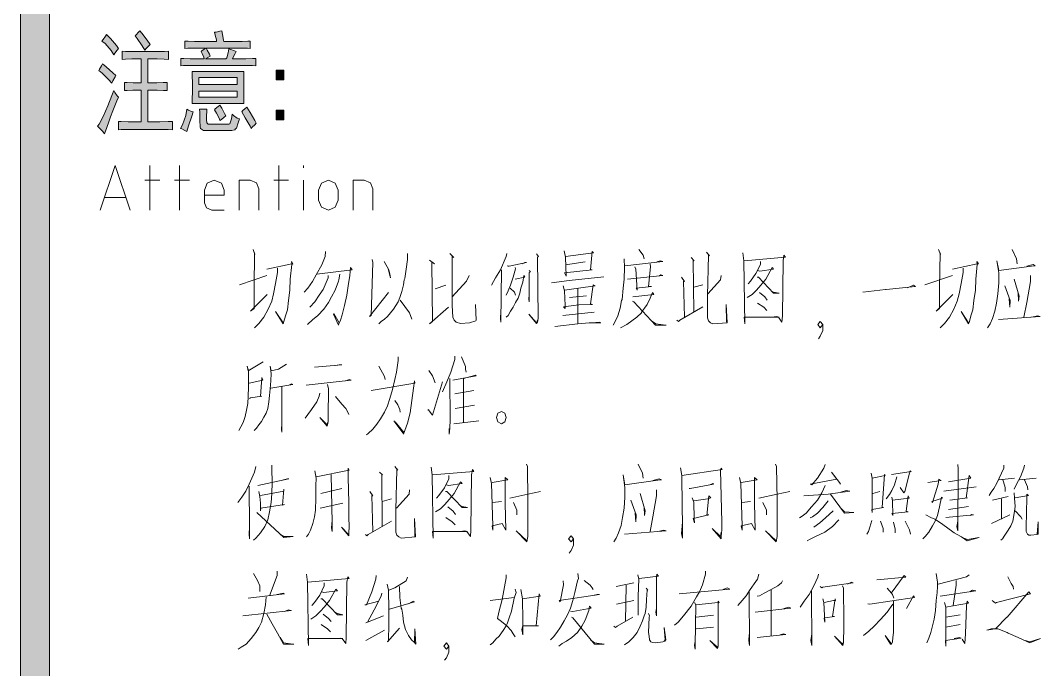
# Model space of a CAD drawing. Header units: millimetres. Extents: x -4415 to 173792, y -78716 to 47289.
# Drawn here: x 160225 to 167598, y 11759 to 16447 of the extents above; entities that cross this region are included whole.
import ezdxf

# ---------------------------------------------------------------- set-up
doc = ezdxf.new("R2010")
doc.units = ezdxf.units.MM

msp = doc.modelspace()

# ---------------------------------------------------------------- hatches: boundary and pattern name
h = msp.add_hatch(color=0)
h.dxf.hatch_style = 2
h.paths.add_polyline_path([(160434.1, -75715.9), (160224.8, -75715.9), (160224.8, 44288.1), (160434.1, 44288.1)])
h = msp.add_hatch(color=0)
h.dxf.hatch_style = 2
h.paths.add_polyline_path([(161054.6, 16335.3), (161062.1, 16343.9), (161079.3, 16362.1), (161086.8, 16372.9), (161102.9, 16355.7), (161140.5, 16305.3), (161162, 16273), (161153.4, 16263.4), (161134.1, 16243), (161124.4, 16232.3), (161105.1, 16264.5), (161069.7, 16317.1)])
h = msp.add_hatch(color=0)
h.dxf.hatch_style = 2
h.paths.add_polyline_path([(161501.2, 16247.3), (161480.8, 16247.3), (161435.7, 16246.2), (161412.1, 16244.1), (161412.1, 16297.7), (161436.8, 16296.7), (161481.9, 16294.5), (161501.2, 16294.5), (161642.9, 16294.5), (161641.8, 16307.4), (161633.2, 16340.7), (161626.8, 16361.1), (161639.7, 16362.1), (161666.5, 16368.6), (161680.5, 16372.9), (161684.8, 16345), (161692.3, 16305.3), (161694.4, 16294.5), (161802.8, 16294.5), (161826.5, 16294.5), (161867.3, 16296.7), (161885.5, 16297.7), (161885.5, 16244.1), (161865.1, 16246.2), (161824.3, 16247.3), (161802.8, 16247.3), (161567.8, 16247.3), (161575.3, 16232.3), (161590.3, 16202.2), (161595.7, 16188.2), (161562.4, 16168.9), (161710.5, 16168.9), (161715.9, 16177.5), (161726.6, 16212.9), (161732, 16240.8), (161746, 16236.6), (161772.8, 16226.9), (161783.5, 16222.6), (161776, 16208.6), (161763.1, 16181.8), (161757.8, 16168.9), (161828.6, 16168.9), (161854.4, 16168.9), (161902.7, 16171.1), (161925.2, 16172.1), (161925.2, 16118.5), (161902.7, 16120.6), (161854.4, 16121.7), (161828.6, 16121.7), (161475.4, 16121.7), (161450.7, 16121.7), (161404.6, 16120.6), (161384.2, 16118.5), (161384.2, 16172.1), (161405.7, 16171.1), (161451.8, 16168.9), (161475.4, 16168.9), (161553.8, 16168.9), (161549.5, 16181.8), (161537.7, 16208.6), (161530.2, 16222.6), (161536.6, 16226.9), (161553.8, 16239.8), (161562.4, 16247.3)])
h = msp.add_hatch(color=0)
h.dxf.hatch_style = 2
h.paths.add_polyline_path([(160847.4, 16345), (160875.3, 16317.1), (160918.3, 16266.6), (160934.4, 16244.1), (160923.7, 16233.3), (160906.5, 16209.7), (160901.1, 16197.9), (160880.7, 16229), (160837.8, 16279.5), (160814.2, 16297.7), (160822.7, 16308.5), (160838.8, 16332.1)])
h = msp.add_hatch(color=0)
h.dxf.hatch_style = 2
h.paths.add_polyline_path([(161191, 16222.6), (161213.5, 16222.6), (161265, 16223.7), (161294, 16225.8), (161294, 16165.7), (161262.9, 16167.8), (161212.4, 16168.9), (161193.1, 16168.9), (161145.9, 16168.9), (161145.9, 15996.1), (161191, 15996.1), (161210.3, 15996.1), (161257.5, 15998.2), (161285.4, 15999.3), (161285.4, 15940.3), (161258.6, 15941.3), (161212.4, 15943.5), (161191, 15943.5), (161145.9, 15943.5), (161145.9, 15713.8), (161204.9, 15713.8), (161232.8, 15713.8), (161291.9, 15715.9), (161323, 15717), (161323, 15657.9), (161291.9, 15659), (161233.9, 15660.1), (161207.1, 15660.1), (161035.3, 15660.1), (161004.2, 15660.1), (160953.7, 15659), (160934.4, 15657.9), (160934.4, 15717), (160952.6, 15715.9), (161004.2, 15713.8), (161037.4, 15713.8), (161098.6, 15713.8), (161098.6, 15943.5), (161061.1, 15943.5), (161038.5, 15943.5), (160996.7, 15941.3), (160976.3, 15940.3), (160976.3, 15999.3), (160996.7, 15998.2), (161039.6, 15996.1), (161063.2, 15996.1), (161098.6, 15996.1), (161098.6, 16168.9), (161054.6, 16168.9), (161031, 16168.9), (160983.8, 16167.8), (160960.2, 16165.7), (160960.2, 16225.8), (160983.8, 16223.7), (161032.1, 16222.6), (161056.8, 16222.6)])
h = msp.add_hatch(color=0)
h.dxf.hatch_style = 2
h.paths.add_polyline_path([(160818.5, 16134.6), (160845.3, 16111), (160893.6, 16069.1), (160915.1, 16049.8), (160908.6, 16039), (160892.5, 16011.1), (160885, 15992.9), (160862.5, 16019.7), (160815.2, 16065.9), (160790.5, 16084.1), (160797, 16093.8), (160812, 16118.5)])
h = msp.add_hatch(color=0)
h.paths.add_polyline_path([(161840.4, 16077.7), (161839.3, 16048.7), (161838.3, 15990.7), (161838.3, 15961.7), (161838.3, 15934.9), (161839.3, 15876.9), (161840.4, 15845.8), (161465.8, 15845.8), (161466.8, 15876.9), (161469, 15937), (161469, 15965), (161469, 15992.9), (161466.8, 16049.8), (161465.8, 16077.7)])
h.paths.add_polyline_path([(161791, 15984.3), (161791, 16033.7), (161515.2, 16033.7), (161515.2, 15984.3)])
h.paths.add_polyline_path([(161791, 15893), (161791, 15937), (161515.2, 15937), (161515.2, 15893)])
h = msp.add_hatch(color=0)
h.dxf.hatch_style = 2
h.paths.add_polyline_path([(162128.1, 16018.6), (162073.4, 16018.6), (162073.4, 16087.3), (162128.1, 16087.3)])
h = msp.add_hatch(color=0)
h.dxf.hatch_style = 2
h.paths.add_polyline_path([(160934.4, 15893), (160921.5, 15865.1), (160892.5, 15793.2), (160876.4, 15750.3), (160860.3, 15707.3), (160838.8, 15646.1), (160832.4, 15629), (160820.6, 15645.1), (160794.8, 15671.9), (160780.9, 15682.6), (160793.8, 15698.7), (160823.8, 15752.4), (160839.9, 15791), (160856, 15829.7), (160886.1, 15903.8), (160899, 15940.3), (160906.5, 15926.3), (160924.7, 15902.7)])
h = msp.add_hatch(color=0)
h.dxf.hatch_style = 2
h.paths.add_polyline_path([(161473.3, 15785.7), (161462.6, 15756.7), (161440, 15685.8), (161428.2, 15645.1), (161414.2, 15652.6), (161390.6, 15663.3), (161381, 15666.5), (161396, 15692.3), (161419.6, 15761), (161428.2, 15805), (161438.9, 15798.6), (161461.5, 15788.9)])
h = msp.add_hatch(color=0)
h.dxf.hatch_style = 2
h.paths.add_polyline_path([(161572, 15805), (161571, 15787.8), (161569.9, 15759.9), (161569.9, 15748.1), (161569.9, 15739.5), (161569.9, 15721.3), (161571, 15713.8), (161572, 15706.2), (161582.8, 15698.7), (161593.5, 15698.7), (161732, 15698.7), (161739.5, 15700.9), (161751.3, 15737.4), (161755.6, 15770.7), (161765.3, 15759.9), (161791, 15741.7), (161807.1, 15736.3), (161799.6, 15706.2), (161785.7, 15669.7), (161779.2, 15663.3), (161773.9, 15657.9), (161753.5, 15651.5), (161739.5, 15651.5), (161567.8, 15651.5), (161547.4, 15652.6), (161525.9, 15666.5), (161524.8, 15678.3), (161523.7, 15689.1), (161522.7, 15717), (161522.7, 15733.1), (161522.7, 15748.1), (161520.5, 15784.6), (161518.4, 15805)])
h = msp.add_hatch(color=0)
h.dxf.hatch_style = 2
h.paths.add_polyline_path([(161666.5, 15836.1), (161679.4, 15812.5), (161700.9, 15773.9), (161708.4, 15757.8), (161697.6, 15748.1), (161677.2, 15730.9), (161666.5, 15723.4), (161663.3, 15737.4), (161642.9, 15777.1), (161626.8, 15801.8), (161633.2, 15809.3), (161653.6, 15826.5)])
h = msp.add_hatch(color=0)
h.dxf.hatch_style = 2
h.paths.add_polyline_path([(161861.9, 15821.1), (161884.4, 15781.4), (161918.8, 15723.4), (161929.5, 15704.1), (161919.9, 15693.4), (161900.5, 15675.1), (161891.9, 15666.5), (161884.4, 15683.7), (161850.1, 15743.8), (161824.3, 15785.7), (161830.8, 15794.3), (161850.1, 15811.4)])
h = msp.add_hatch(color=0)
h.dxf.hatch_style = 2
h.paths.add_polyline_path([(162128.1, 15729.9), (162073.4, 15729.9), (162073.4, 15798.6), (162128.1, 15798.6)])

# ---------------------------------------------------------------- linework, layer by layer
at = {"color": 0, "lineweight": 0}
for points in [[(160434.1, -75715.9), (160224.8, -75715.9), (160224.8, 44288.1), (160434.1, 44288.1)], [(161054.6, 16335.3), (161062.1, 16343.9), (161079.3, 16362.1), (161086.8, 16372.9), (161102.9, 16355.7), (161140.5, 16305.3), (161162, 16273), (161153.4, 16263.4), (161134.1, 16243), (161124.4, 16232.3), (161105.1, 16264.5), (161069.7, 16317.1)], [(161501.2, 16247.3), (161480.8, 16247.3), (161435.7, 16246.2), (161412.1, 16244.1), (161412.1, 16297.7), (161436.8, 16296.7), (161481.9, 16294.5), (161501.2, 16294.5), (161642.9, 16294.5), (161641.8, 16307.4), (161633.2, 16340.7), (161626.8, 16361.1), (161639.7, 16362.1), (161666.5, 16368.6), (161680.5, 16372.9), (161684.8, 16345), (161692.3, 16305.3), (161694.4, 16294.5), (161802.8, 16294.5), (161826.5, 16294.5), (161867.3, 16296.7), (161885.5, 16297.7), (161885.5, 16244.1), (161865.1, 16246.2), (161824.3, 16247.3), (161802.8, 16247.3), (161567.8, 16247.3), (161575.3, 16232.3), (161590.3, 16202.2), (161595.7, 16188.2), (161562.4, 16168.9), (161710.5, 16168.9), (161715.9, 16177.5), (161726.6, 16212.9), (161732, 16240.8), (161746, 16236.6), (161772.8, 16226.9), (161783.5, 16222.6), (161776, 16208.6), (161763.1, 16181.8), (161757.8, 16168.9), (161828.6, 16168.9), (161854.4, 16168.9), (161902.7, 16171.1), (161925.2, 16172.1), (161925.2, 16118.5), (161902.7, 16120.6), (161854.4, 16121.7), (161828.6, 16121.7), (161475.4, 16121.7), (161450.7, 16121.7), (161404.6, 16120.6), (161384.2, 16118.5), (161384.2, 16172.1), (161405.7, 16171.1), (161451.8, 16168.9), (161475.4, 16168.9), (161553.8, 16168.9), (161549.5, 16181.8), (161537.7, 16208.6), (161530.2, 16222.6), (161536.6, 16226.9), (161553.8, 16239.8), (161562.4, 16247.3)], [(160847.4, 16345), (160875.3, 16317.1), (160918.3, 16266.6), (160934.4, 16244.1), (160923.7, 16233.3), (160906.5, 16209.7), (160901.1, 16197.9), (160880.7, 16229), (160837.8, 16279.5), (160814.2, 16297.7), (160822.7, 16308.5), (160838.8, 16332.1)], [(161191, 16222.6), (161213.5, 16222.6), (161265, 16223.7), (161294, 16225.8), (161294, 16165.7), (161262.9, 16167.8), (161212.4, 16168.9), (161193.1, 16168.9), (161145.9, 16168.9), (161145.9, 15996.1), (161191, 15996.1), (161210.3, 15996.1), (161257.5, 15998.2), (161285.4, 15999.3), (161285.4, 15940.3), (161258.6, 15941.3), (161212.4, 15943.5), (161191, 15943.5), (161145.9, 15943.5), (161145.9, 15713.8), (161204.9, 15713.8), (161232.8, 15713.8), (161291.9, 15715.9), (161323, 15717), (161323, 15657.9), (161291.9, 15659), (161233.9, 15660.1), (161207.1, 15660.1), (161035.3, 15660.1), (161004.2, 15660.1), (160953.7, 15659), (160934.4, 15657.9), (160934.4, 15717), (160952.6, 15715.9), (161004.2, 15713.8), (161037.4, 15713.8), (161098.6, 15713.8), (161098.6, 15943.5), (161061.1, 15943.5), (161038.5, 15943.5), (160996.7, 15941.3), (160976.3, 15940.3), (160976.3, 15999.3), (160996.7, 15998.2), (161039.6, 15996.1), (161063.2, 15996.1), (161098.6, 15996.1), (161098.6, 16168.9), (161054.6, 16168.9), (161031, 16168.9), (160983.8, 16167.8), (160960.2, 16165.7), (160960.2, 16225.8), (160983.8, 16223.7), (161032.1, 16222.6), (161056.8, 16222.6)], [(160818.5, 16134.6), (160845.3, 16111), (160893.6, 16069.1), (160915.1, 16049.8), (160908.6, 16039), (160892.5, 16011.1), (160885, 15992.9), (160862.5, 16019.7), (160815.2, 16065.9), (160790.5, 16084.1), (160797, 16093.8), (160812, 16118.5)], [(161840.4, 16077.7), (161839.3, 16048.7), (161838.3, 15990.7), (161838.3, 15961.7), (161838.3, 15934.9), (161839.3, 15876.9), (161840.4, 15845.8), (161465.8, 15845.8), (161466.8, 15876.9), (161469, 15937), (161469, 15965), (161469, 15992.9), (161466.8, 16049.8), (161465.8, 16077.7)], [(162128.1, 16018.6), (162073.4, 16018.6), (162073.4, 16087.3), (162128.1, 16087.3)], [(161791, 15984.3), (161791, 16033.7), (161515.2, 16033.7), (161515.2, 15984.3)], [(160934.4, 15893), (160921.5, 15865.1), (160892.5, 15793.2), (160876.4, 15750.3), (160860.3, 15707.3), (160838.8, 15646.1), (160832.4, 15629), (160820.6, 15645.1), (160794.8, 15671.9), (160780.9, 15682.6), (160793.8, 15698.7), (160823.8, 15752.4), (160839.9, 15791), (160856, 15829.7), (160886.1, 15903.8), (160899, 15940.3), (160906.5, 15926.3), (160924.7, 15902.7)], [(161791, 15893), (161791, 15937), (161515.2, 15937), (161515.2, 15893)], [(161473.3, 15785.7), (161462.6, 15756.7), (161440, 15685.8), (161428.2, 15645.1), (161414.2, 15652.6), (161390.6, 15663.3), (161381, 15666.5), (161396, 15692.3), (161419.6, 15761), (161428.2, 15805), (161438.9, 15798.6), (161461.5, 15788.9)], [(161572, 15805), (161571, 15787.8), (161569.9, 15759.9), (161569.9, 15748.1), (161569.9, 15739.5), (161569.9, 15721.3), (161571, 15713.8), (161572, 15706.2), (161582.8, 15698.7), (161593.5, 15698.7), (161732, 15698.7), (161739.5, 15700.9), (161751.3, 15737.4), (161755.6, 15770.7), (161765.3, 15759.9), (161791, 15741.7), (161807.1, 15736.3), (161799.6, 15706.2), (161785.7, 15669.7), (161779.2, 15663.3), (161773.9, 15657.9), (161753.5, 15651.5), (161739.5, 15651.5), (161567.8, 15651.5), (161547.4, 15652.6), (161525.9, 15666.5), (161524.8, 15678.3), (161523.7, 15689.1), (161522.7, 15717), (161522.7, 15733.1), (161522.7, 15748.1), (161520.5, 15784.6), (161518.4, 15805)], [(161666.5, 15836.1), (161679.4, 15812.5), (161700.9, 15773.9), (161708.4, 15757.8), (161697.6, 15748.1), (161677.2, 15730.9), (161666.5, 15723.4), (161663.3, 15737.4), (161642.9, 15777.1), (161626.8, 15801.8), (161633.2, 15809.3), (161653.6, 15826.5)], [(161861.9, 15821.1), (161884.4, 15781.4), (161918.8, 15723.4), (161929.5, 15704.1), (161919.9, 15693.4), (161900.5, 15675.1), (161891.9, 15666.5), (161884.4, 15683.7), (161850.1, 15743.8), (161824.3, 15785.7), (161830.8, 15794.3), (161850.1, 15811.4)], [(162128.1, 15729.9), (162073.4, 15729.9), (162073.4, 15798.6), (162128.1, 15798.6)], [(163736.2, 13578.6), (163725.5, 13609.7), (163700.8, 13622.6), (163675, 13609.7), (163665.4, 13578.6), (163675, 13547.4), (163700.8, 13534.6), (163725.5, 13547.4)]]:
    msp.add_lwpolyline(points, close=True, dxfattribs=at)
for points in [[(160802.4, 15077.2), (160909.7, 15400.3), (161017, 15077.2)], [(161159.8, 15077.2), (161159.8, 15400.3)], [(161375.6, 15077.2), (161375.6, 15400.3)], [(162091.6, 15077.2), (162091.6, 15400.3)], [(162270.9, 15382), (162270.9, 15400.3)], [(161124.4, 15292.9), (161231.7, 15292.9)], [(161339.1, 15292.9), (161446.4, 15292.9)], [(161697.6, 15221), (161677.2, 15271.5), (161625.7, 15292.9), (161575.3, 15271.5), (161554.9, 15221)], [(161805, 15077.2), (161805, 15292.9), (161885.5, 15292.9)], [(161948.8, 15229.6), (161930.6, 15273.6), (161885.5, 15292.9)], [(162056.2, 15292.9), (162163.5, 15292.9)], [(162270.9, 15077.2), (162270.9, 15292.9)], [(162522.1, 15221), (162500.6, 15271.5), (162450.2, 15292.9), (162399.7, 15271.5), (162378.2, 15221)], [(162629.4, 15077.2), (162629.4, 15292.9), (162710, 15292.9)], [(162772.2, 15229.6), (162754, 15273.6), (162710, 15292.9)], [(161554.9, 15130.8), (161554.9, 15221)], [(161697.6, 15221), (161697.6, 15184.5), (161554.9, 15184.5)], [(161948.8, 15229.6), (161948.8, 15077.2)], [(162378.2, 15149.1), (162378.2, 15221)], [(162522.1, 15221), (162522.1, 15149.1)], [(162772.2, 15229.6), (162772.2, 15077.2)], [(160985.9, 15167.3), (160833.5, 15167.3)], [(161554.9, 15130.8), (161569.9, 15093.3), (161608.5, 15077.2)], [(162378.2, 15149.1), (162399.7, 15098.6), (162450.2, 15077.2), (162500.6, 15098.6), (162522.1, 15149.1)], [(161697.6, 15077.2), (161608.5, 15077.2)], [(161905.9, 14791.6), (161919.9, 14756.2), (161916.6, 14769.1), (161913.4, 14516.8), (161913.4, 14365.4), (161888.7, 14348.3), (162009, 14467.4)], [(162430.8, 14777.7), (162427.6, 14742.2), (162402.9, 14681.1), (162363.2, 14609.1), (162335.3, 14560.8), (162303.1, 14512.5), (162275.2, 14485.7)], [(163023.4, 14764.8), (163023.4, 14729.4), (163023.4, 14720.8), (163012.7, 14649.9), (163001.9, 14583.4), (162998.7, 14573.7), (162994.4, 14538.3), (162980.5, 14490), (162966.5, 14446), (162955.8, 14414.8), (162937.5, 14388), (162920.4, 14361.2), (162898.9, 14334.3), (162877.4, 14308.6), (162855.9, 14290.3), (162831.3, 14273.1), (162814.1, 14254.9)], [(163328.3, 14764.8), (163356.2, 14733.7), (163345.5, 14742.2), (163345.5, 14649.9), (163345.5, 14556.5), (163345.5, 14471.7), (163345.5, 14410.5), (163345.5, 14406.2), (163345.5, 14388), (163349.8, 14304.3), (163359.4, 14281.7), (163374.4, 14268.8), (163405.6, 14259.2), (163470, 14263.5), (163516.1, 14277.4), (163519.4, 14281.7), (163512.9, 14396.6)], [(163739.4, 14764.8), (163736.2, 14742.2), (163693.3, 14645.6), (163657.9, 14587.7), (163629.9, 14534)], [(163955.2, 14760.5), (163970.2, 14742.2), (163962.7, 14737.9), (163965.9, 14298.9), (163965.9, 14294.6), (163962.7, 14268.8), (163955.2, 14259.2), (163899.4, 14325.7), (163955.2, 14263.5), (163962.7, 14281.7)], [(164153.8, 14783), (164164.5, 14737.9), (164168.8, 14600.5), (164158.1, 14623.1), (164356.7, 14645.6), (164346, 14645.6), (164356.7, 14777.7), (164367.4, 14769.1), (164164.5, 14742.2)], [(164693.8, 14791.6), (164724.9, 14751.9), (164732.4, 14725.1)], [(165182.2, 14773.4), (165203.7, 14746.5), (165197.2, 14751.9), (165189.7, 14458.8), (165189.7, 14334.3), (165189.7, 14298.9), (165197.2, 14277.4), (165211.2, 14263.5), (165228.4, 14254.9), (165331.4, 14263.5), (165325, 14396.6), (165328.2, 14268.8)], [(165445.2, 14769.1), (165452.7, 14711.1), (165459.2, 14254.9), (165456, 14304.3), (165707.2, 14304.3), (165690, 14308.6), (165654.6, 14304.3)], [(165456, 14711.1), (165753.3, 14737.9), (165742.6, 14751.9), (165736.1, 14711.1), (165732.9, 14312.8), (165728.6, 14268.8), (165703.9, 14304.3)], [(166860.1, 14791.6), (166874, 14756.2), (166870.8, 14769.1), (166867.6, 14516.8), (166867.6, 14365.4), (166842.9, 14348.3), (166963.1, 14467.4)], [(167392.5, 14791.6), (167423.7, 14725.1), (167428, 14689.6)], [(162005.7, 14649.9), (162186.1, 14689.6), (162182.9, 14706.8), (162193.6, 14689.6), (162186.1, 14685.3), (162175.4, 14579.1), (162172.1, 14498.6), (162161.4, 14423.4), (162153.9, 14356.9), (162139.9, 14312.8), (162129.2, 14273.1), (162122.8, 14254.9), (162069.1, 14344), (162122.8, 14263.5)], [(162767.9, 14720.8), (162771.1, 14698.2), (162760.4, 14317.1), (162746.5, 14308.6), (162884.9, 14481.4)], [(162852.7, 14706.8), (162888.2, 14645.6), (162895.7, 14614.5), (162898.9, 14587.7), (162881.7, 14654.2)], [(163182.3, 14716.5), (163217.7, 14689.6), (163197.3, 14698.2), (163203.8, 14273.1), (163182.3, 14254.9), (163317.6, 14375.1)], [(163742.7, 14675.7), (163750.2, 14671.4), (163756.6, 14671.4), (163881.1, 14698.2), (163870.4, 14698.2), (163853.2, 14689.6)], [(164164.5, 14681.1), (164307.3, 14702.5)], [(164587.5, 14725.1), (164590.7, 14662.8), (164587.5, 14579.1), (164580, 14512.5), (164572.5, 14432), (164569.2, 14423.4), (164558.5, 14369.7), (164541.3, 14312.8), (164519.9, 14268.8), (164509.1, 14246.3)], [(164593.9, 14675.7), (164866.6, 14706.8), (164849.4, 14711.1), (164824.7, 14702.5)], [(164664.8, 14667.1), (164672.3, 14649.9), (164683, 14498.6), (164675.5, 14512.5), (164786.1, 14525.4), (164764.6, 14525.4), (164778.6, 14667.1), (164775.4, 14689.6)], [(165072.7, 14733.7), (165094.2, 14711.1), (165086.7, 14716.5), (165091, 14339.7)], [(165573, 14706.8), (165573, 14685.3), (165540.8, 14618.8), (165502.1, 14565.1), (165483.9, 14543.6)], [(166959.9, 14649.9), (167140.3, 14689.6), (167137.1, 14706.8), (167147.8, 14689.6), (167140.3, 14685.3), (167129.5, 14579.1), (167126.3, 14498.6), (167115.6, 14423.4), (167108.1, 14356.9), (167094.1, 14312.8), (167083.4, 14273.1), (167076.9, 14254.9), (167023.3, 14344), (167076.9, 14263.5)], [(167498.8, 14671.4), (167545, 14685.3), (167558.9, 14675.7), (167551.4, 14675.7), (167295.9, 14640.3), (167282, 14711.1), (167295.9, 14623.1), (167295.9, 14552.2), (167289.5, 14471.7), (167278.8, 14406.2), (167268, 14348.3), (167249.8, 14294.6), (167232.6, 14254.9), (167214.3, 14228)], [(161807.1, 14538.3), (162005.7, 14604.8)], [(162083, 14658.5), (162083, 14627.4), (162069.1, 14547.9), (162055.1, 14471.7), (162041.2, 14419.1), (162015.4, 14361.2), (161984.3, 14304.3), (161948.8, 14259.2), (161916.6, 14228)], [(162533.9, 14614.5), (162526.4, 14573.7), (162523.2, 14565.1), (162498.5, 14498.6), (162473.8, 14450.3), (162452.3, 14410.5), (162416.9, 14361.2), (162373.9, 14317.1), (162370.7, 14312.8), (162338.5, 14286), (162299.9, 14250.6)], [(162448, 14604.8), (162448, 14587.7), (162412.6, 14502.9), (162384.7, 14463.1), (162352.5, 14414.8), (162317.1, 14375.1)], [(162367.5, 14614.5), (162621.9, 14645.6), (162611.2, 14662.8), (162604.8, 14604.8), (162594, 14529.7), (162583.3, 14463.1), (162566.1, 14388), (162551.1, 14321.4), (162537.1, 14281.7), (162526.4, 14254.9), (162523.2, 14246.3), (162487.7, 14325.7), (162491, 14330), (162529.6, 14263.5)], [(163345.5, 14450.3), (163448.5, 14565.1), (163466.8, 14604.8)], [(163700.8, 14645.6), (163696.5, 14268.8), (163693.3, 14294.6), (163693.3, 14298.9), (163696.5, 14339.7)], [(163799.6, 14662.8), (163802.8, 14654.2), (163785.6, 14592), (163767.3, 14534), (163750.2, 14494.3), (163736.2, 14463.1)], [(163799.6, 14579.1), (163870.4, 14592), (163864, 14604.8), (163856.4, 14556.5), (163842.5, 14512.5), (163835, 14477.1), (163821, 14441.7), (163802.8, 14410.5), (163785.6, 14375.1), (163767.3, 14348.3), (163750.2, 14317.1), (163736.2, 14304.3)], [(163902.6, 14640.3), (163910.1, 14631.7), (163902.6, 14627.4), (163902.6, 14414.8), (163899.4, 14436.3), (163902.6, 14463.1)], [(164612.2, 14579.1), (164866.6, 14604.8), (164852.7, 14609.1), (164838.7, 14600.5)], [(165289.6, 14604.8), (165285.3, 14573.7), (165193, 14471.7)], [(165554.7, 14640.3), (165569.7, 14636), (165668.5, 14649.9), (165657.8, 14662.8), (165611.6, 14579.1), (165576.2, 14534), (165544, 14498.6), (165512.9, 14467.4), (165477.4, 14446)], [(166761.3, 14538.3), (166959.9, 14604.8)], [(167037.2, 14658.5), (167037.2, 14627.4), (167023.3, 14547.9), (167009.3, 14471.7), (166995.4, 14419.1), (166969.6, 14361.2), (166938.5, 14304.3), (166903, 14259.2), (166870.8, 14228)], [(167523.5, 14604.8), (167523.5, 14560.8), (167498.8, 14410.5), (167477.4, 14304.3)], [(163222, 14508.2), (163299.3, 14534)], [(164062.6, 14552.2), (164190.3, 14569.4), (164441.5, 14596.2)], [(164147.4, 14529.7), (164158.1, 14494.3), (164161.3, 14388), (164161.3, 14365.4), (164150.6, 14379.4), (164261.2, 14392.3), (164359.9, 14396.6), (164346, 14400.9), (164363.1, 14538.3), (164378.2, 14529.7), (164256.9, 14512.5), (164158.1, 14498.6)], [(165001.9, 14592), (165023.3, 14560.8), (165015.8, 14565.1), (165023.3, 14304.3)], [(165157.5, 14538.3), (165091, 14521.1)], [(165548.3, 14592), (165559, 14592), (165668.5, 14477.1), (165707.2, 14477.1), (165668.5, 14485.7), (165651.3, 14494.3)], [(166313.7, 14485.7), (166476.9, 14502.9), (166481.1, 14502.9), (166693.7, 14525.4), (166679.7, 14534), (166636.8, 14516.8)], [(167338.9, 14529.7), (167377.5, 14423.4), (167374.3, 14375.1), (167371.1, 14436.3)], [(167406.5, 14579.1), (167441.9, 14454.5), (167438.7, 14419.1), (167434.4, 14481.4)], [(163764.1, 14512.5), (163796.3, 14485.7), (163802.8, 14463.1)], [(164193.5, 14446), (164317, 14458.8)], [(164253.6, 14512.5), (164253.6, 14254.9)], [(164650.8, 14450.3), (164803.3, 14467.4), (164792.5, 14481.4), (164775.4, 14441.7), (164753.9, 14396.6), (164735.6, 14369.7), (164714.2, 14339.7), (164714.2, 14334.3), (164678.7, 14304.3), (164643.3, 14277.4), (164607.9, 14250.6), (164561.7, 14228)], [(165565.5, 14481.4), (165605.2, 14450.3), (165622.3, 14427.7)], [(163054.5, 14290.3), (163037.4, 14334.3), (162969.7, 14427.7)], [(164647.6, 14419.1), (164658.3, 14414.8), (164814, 14246.3), (164892.4, 14246.3), (164888.1, 14246.3), (164817.2, 14254.9), (164786.1, 14277.4)], [(164969.7, 14281.7), (164980.4, 14273.1), (164991.1, 14281.7), (165157.5, 14379.4)], [(165551.5, 14406.2), (165597.7, 14375.1), (165619.1, 14352.6)], [(164144.1, 14317.1), (164370.7, 14339.7)], [(167292.7, 14286), (167594.4, 14308.6), (167576.1, 14312.8), (167534.2, 14304.3)], [(164087.2, 14237.7), (164253.6, 14254.9), (164335.2, 14263.5), (164420, 14263.5), (164409.3, 14268.8), (164356.7, 14263.5)], [(165991.6, 14148.6), (166005.6, 14166.8), (166022.8, 14206.6), (166022.8, 14250.6), (166005.6, 14273.1), (165987.3, 14250.6), (166005.6, 14228), (166022.8, 14250.6)], [(162955.8, 14017.6), (162955.8, 13990.8), (162941.8, 13907.1), (162931.1, 13853.4), (162912.8, 13782.5), (162895.7, 13716), (162877.4, 13663.4), (162855.9, 13618.3), (162828, 13570), (162800.1, 13530.3), (162771.1, 13494.8), (162738.9, 13463.7), (162725, 13454)], [(163363.7, 14021.9), (163363.7, 13999.4), (163334.7, 13907.1), (163306.8, 13836.2), (163274.6, 13765.4)], [(163413.1, 14017.6), (163441, 13946.8), (163441, 13928.5), (163445.3, 13907.1)], [(161980, 13982.2), (161966, 13973.6), (161870.5, 13915.7), (161863, 13951.1), (161873.7, 13915.7), (161873.7, 13800.8), (161870.5, 13729.9), (161867.3, 13680.6), (161859.7, 13632.2), (161849, 13587.2), (161835.1, 13543.1), (161816.8, 13512), (161802.8, 13485.2)], [(162147.4, 13964), (162090.5, 13928.5), (162036.9, 13915.7), (162030.4, 13951.1), (162036.9, 13897.4), (162033.7, 13844.8), (162030.4, 13786.8), (162026.1, 13738.5), (162019.7, 13693.4), (162012.2, 13645.1), (162001.4, 13609.7), (161984.3, 13582.9), (161966, 13551.7), (161948.8, 13526), (161930.6, 13503.4), (161913.4, 13485.2)], [(162349.3, 13942.5), (162547.9, 13959.7), (162529.6, 13959.7), (162498.5, 13955.4)], [(162860.2, 13853.4), (162855.9, 13875.9), (162814.1, 13951.1)], [(161881.2, 13716), (161888.7, 13720.3), (161970.3, 13734.2), (161959.6, 13729.9), (161970.3, 13867.3), (161976.8, 13849.1), (161878, 13826.6)], [(163175.9, 13919.9), (163203.8, 13880.2), (163222, 13830.8)], [(163328.3, 13862), (163331.5, 13561.4), (163328.3, 13503.4), (163324, 13459.4), (163324, 13499.1)], [(163349.8, 13849.1), (163519.4, 13880.2), (163512.9, 13884.5), (163480.7, 13875.9), (163427, 13862), (163427, 13543.1)], [(162033.7, 13791.1), (162193.6, 13818), (162182.9, 13822.3), (162164.6, 13813.7)], [(162115.2, 13800.8), (162115.2, 13472.3), (162112, 13494.8), (162115.2, 13530.3)], [(162289.1, 13813.7), (162615.5, 13849.1), (162601.5, 13853.4), (162575.8, 13844.8)], [(162444.8, 13818), (162452.3, 13786.8), (162448, 13587.2), (162448, 13551.7), (162444.8, 13526), (162441.6, 13516.3), (162387.9, 13578.6), (162441.6, 13526), (162444.8, 13543.1)], [(162923.6, 13556), (162988, 13468), (162994.4, 13459.4), (163023.4, 13538.9), (163040.6, 13614), (163054.5, 13703.1), (163065.3, 13791.1), (163072.8, 13844.8), (163076, 13826.6), (162760.4, 13773.9)], [(163168.3, 13632.2), (163171.6, 13636.5), (163203.8, 13596.8), (163274.6, 13836.2)], [(162387.9, 13755.7), (162384.7, 13734.2), (162367.5, 13693.4), (162327.8, 13636.5), (162303.1, 13601.1), (162281.6, 13574.3)], [(162501.7, 13729.9), (162547.9, 13676.3), (162575.8, 13645.1), (162590.8, 13618.3), (162597.2, 13601.1)], [(163363.7, 13751.4), (163502.2, 13773.9)], [(162931.1, 13703.1), (162952.6, 13672), (162966.5, 13636.5), (162969.7, 13618.3)], [(163366.9, 13645.1), (163505.4, 13667.7)], [(162934.3, 13547.4), (162998.7, 13468), (162994.4, 13468)], [(163356.2, 13534.6), (163537.6, 13556)], [(161927.4, 13226.5), (161916.6, 13185.7), (161898.4, 13141.7), (161878, 13097.6), (161853.3, 13048.3), (161824.3, 13004.3), (161796.4, 12964.5)], [(162041.2, 13235.1), (162041.2, 13208.2), (162044.4, 13110.5), (162041.2, 13031.1), (162036.9, 12964.5), (162026.1, 12898), (162012.2, 12840), (161990.7, 12791.7), (161959.6, 12747.7), (161927.4, 12706.9), (161909.1, 12694)], [(162363.2, 13150.2), (162601.5, 13199.6), (162594, 13212.5), (162594, 13146), (162597.2, 12964.5), (162597.2, 12871.1), (162597.2, 12858.3), (162601.5, 12791.7), (162597.2, 12747.7), (162597.2, 12725.1), (162544.6, 12787.4), (162594, 12738)], [(162931.1, 13226.5), (162952.6, 13199.6), (162945, 13203.9), (162937.5, 12910.9), (162937.5, 12787.4), (162937.5, 12752), (162945, 12729.4), (162959, 12716.6), (162977.3, 12706.9), (163080.3, 12716.6), (163072.8, 12849.7), (163076, 12720.8)], [(163193, 13221.1), (163200.5, 13164.2), (163207, 12706.9), (163203.8, 12756.3), (163456, 12756.3), (163437.8, 12760.6), (163402.4, 12756.3)], [(163203.8, 13164.2), (163502.2, 13190), (163491.5, 13203.9), (163483.9, 13164.2), (163480.7, 12764.9), (163477.5, 12720.8), (163451.7, 12756.3)], [(163881.1, 13243.6), (163888.7, 13226.5), (163891.9, 12981.7), (163891.9, 12831.4), (163891.9, 12720.8), (163884.4, 12681.1), (163807.1, 12760.6), (163884.4, 12689.7)], [(164689.5, 13243.6), (164721.7, 13177.1), (164724.9, 13141.7)], [(164994.4, 13216.8), (165005.1, 13159.9), (165005.1, 13141.7), (165009.4, 12783.1), (165009.4, 12706.9), (165001.9, 12742.3), (165009.4, 12822.8)], [(165005.1, 13159.9), (165296, 13203.9), (165289.6, 13212.5), (165285.3, 13199.6), (165292.8, 12822.8), (165292.8, 12808.9), (165292.8, 12769.2), (165289.6, 12720.8), (165289.6, 12702.6), (165225.2, 12777.7), (165285.3, 12720.8), (165289.6, 12752)], [(165682.5, 13243.6), (165690, 13226.5), (165693.2, 12981.7), (165693.2, 12831.4), (165693.2, 12720.8), (165686.8, 12681.1), (165608.4, 12760.6), (165686.8, 12689.7)], [(166041, 13239.3), (166030.3, 13212.5), (165984.1, 13141.7), (165945.5, 13093.4), (165931.5, 13097.6), (166125.8, 13133.1), (166087.2, 13185.7), (166144.1, 13110.5), (166150.5, 13097.6)], [(166998.6, 13239.3), (167001.8, 13208.2), (166998.6, 12760.6), (166991.1, 12791.7), (166998.6, 12831.4)], [(167331.4, 13235.1), (167331.4, 13212.5), (167282, 13106.2), (167260.5, 13066.5), (167240.1, 13039.7), (167225.1, 13017.1)], [(167480.6, 13235.1), (167477.4, 13212.5), (167452.7, 13150.2), (167423.7, 13097.6), (167406.5, 13062.2)], [(161941.3, 13089.1), (162164.6, 13137.4), (162153.9, 13137.4), (162126, 13128.8)], [(162352.5, 13195.3), (162363.2, 13141.7), (162360, 13089.1), (162360, 12995.7), (162356.8, 12910.9), (162349.3, 12862.6), (162338.5, 12813.2), (162321.3, 12764.9), (162306.3, 12738), (162292.4, 12716.6)], [(162469.5, 13168.5), (162477, 12818.5), (162477, 12756.3), (162473.8, 12783.1), (162477, 12835.7)], [(162820.5, 13185.7), (162842, 13164.2), (162835.6, 13168.5), (162838.8, 12791.7)], [(163320.8, 13159.9), (163320.8, 13137.4), (163288.6, 13070.8), (163249.9, 13017.1), (163232.7, 12995.7)], [(163619.2, 13146), (163629.9, 13101.9), (163639.6, 12796), (163639.6, 12764.9), (163633.2, 12796), (163707.2, 12813.2), (163731.9, 12764.9), (163728.7, 12960.2), (163728.7, 13146), (163747, 13128.8), (163633.2, 13110.5)], [(164795.8, 13124.5), (164841.9, 13137.4), (164856.9, 13128.8), (164849.4, 13128.8), (164593.9, 13093.4), (164580, 13164.2), (164593.9, 13075.1), (164593.9, 13004.3), (164587.5, 12924.8), (164576.8, 12858.3), (164566, 12800.3), (164547.8, 12747.7), (164530.6, 12706.9), (164512.4, 12681.1)], [(165420.5, 13146), (165431.3, 13101.9), (165442, 12796), (165442, 12764.9), (165434.5, 12796), (165508.6, 12813.2), (165534.3, 12764.9), (165530, 12960.2), (165530, 13146), (165548.3, 13128.8), (165434.5, 13110.5)], [(166373.8, 13177.1), (166381.3, 13141.7), (166381.3, 13012.8), (166381.3, 12893.7), (166378.1, 12915.2), (166462.9, 12929.1), (166452.2, 12929.1), (166470.4, 13168.5), (166473.6, 13159.9), (166381.3, 13141.7)], [(166558.4, 13150.2), (166541.3, 13093.4), (166523, 13052.6), (166505.8, 13022.5), (166481.1, 12991.4)], [(166519.8, 13168.5), (166661.5, 13190), (166654, 13195.3), (166644.3, 13159.9), (166622.8, 13070.8), (166615.3, 13044), (166608.9, 13035.4), (166583.1, 13075.1)], [(166781.7, 13110.5), (166878.3, 13124.5), (166863.3, 13133.1), (166856.9, 13097.6), (166817.2, 12964.5), (166810.7, 12973.1), (166888, 12995.7), (166881.6, 13004.3), (166867.6, 12933.4), (166852.6, 12871.1), (166835.4, 12831.4), (166817.2, 12796), (166789.2, 12752), (166764.5, 12720.8), (166746.3, 12702.6)], [(166930.9, 13114.8), (167094.1, 13141.7), (167080.2, 13159.9), (167058.7, 12995.7), (167069.4, 13000), (166941.7, 12981.7)], [(167295.9, 13128.8), (167409.7, 13141.7)], [(167324.9, 13128.8), (167338.9, 13083.7), (167342.1, 13070.8), (167342.1, 13044)], [(167445.1, 13128.8), (167565.4, 13141.7)], [(167480.6, 13128.8), (167502, 13079.4), (167505.3, 13057.9)], [(161878, 13083.7), (161881.2, 12787.4), (161881.2, 12702.6), (161878, 12738), (161881.2, 12787.4)], [(161948.8, 13044), (161955.3, 13008.5), (161959.6, 12960.2), (161959.6, 12906.6), (161962.8, 12924.8), (162132.4, 12951.7), (162118.5, 12946.3), (162129.2, 13062.2), (162129.2, 13048.3), (161959.6, 13017.1)], [(162547.9, 13066.5), (162395.4, 13031.1)], [(163037.4, 13057.9), (163034.1, 13026.8), (162941.8, 12924.8)], [(163303.6, 13093.4), (163317.6, 13089.1), (163416.3, 13101.9), (163405.6, 13114.8), (163359.4, 13031.1), (163324, 12987.1), (163292.9, 12951.7), (163260.7, 12920.5), (163225.2, 12898)], [(164821.5, 13057.9), (164821.5, 13012.8), (164795.8, 12862.6), (164775.4, 12756.3)], [(165058.8, 13066.5), (165065.2, 13066.5), (165232.7, 13097.6), (165228.4, 13101.9), (165208, 13093.4)], [(166041, 13089.1), (166016.3, 13035.4), (165984.1, 12981.7), (165941.2, 12933.4), (165902.5, 12889.4), (165874.6, 12866.8), (165856.4, 12854)], [(165885.4, 13012.8), (166062.5, 13026.8), (166218.1, 13048.3), (166193.4, 13052.6), (166154.8, 13039.7)], [(166898.7, 13048.3), (167132.8, 13079.4)], [(162749.7, 13044), (162771.1, 13012.8), (162764.7, 13017.1), (162771.1, 12756.3)], [(162906.4, 12991.4), (162838.8, 12973.1)], [(163296.1, 13044), (163306.8, 13044), (163416.3, 12929.1), (163456, 12929.1), (163416.3, 12937.7), (163399.1, 12946.3)], [(163760.9, 12995.7), (163891.9, 13026.8), (163984.2, 13044)], [(164636.9, 12981.7), (164675.5, 12875.4), (164672.3, 12827.1), (164668, 12889.4)], [(164704.5, 13031.1), (164739.9, 12906.6), (164735.6, 12871.1), (164732.4, 12933.4)], [(165080.2, 13000), (165091, 12968.8), (165094.2, 12849.7), (165097.4, 12818.5), (165086.7, 12849.7), (165200.5, 12875.4), (165193, 12875.4), (165186.5, 12871.1), (165200.5, 13012.8), (165214.4, 13000), (165193, 12991.4), (165091, 12977.4)], [(165562.2, 12995.7), (165693.2, 13026.8), (165785.5, 13044)], [(166062.5, 12977.4), (166022.8, 12929.1), (165984.1, 12889.4), (165948.7, 12862.6), (165931.5, 12854)], [(166079.7, 13026.8), (166179.5, 12889.4), (166247.1, 12893.7), (166179.5, 12898), (166158, 12920.5)], [(166384.5, 13031.1), (166435, 13044)], [(166523, 13004.3), (166527.3, 12977.4), (166530.5, 12871.1), (166523, 12885.1), (166640, 12898), (166626.1, 12902.3), (166640, 13012.8), (166647.5, 12995.7), (166527.3, 12981.7)], [(167249.8, 12981.7), (167363.6, 13008.5)], [(167406.5, 13035.4), (167409.7, 12995.7), (167412.9, 12937.7), (167406.5, 12885.1), (167395.8, 12831.4), (167381.8, 12796), (167363.6, 12764.9), (167338.9, 12729.4), (167321.7, 12702.6), (167311, 12694)], [(167314.2, 12991.4), (167314.2, 12844.3)], [(167412.9, 13000), (167509.6, 13017.1), (167498.8, 13026.8), (167498.8, 13000), (167494.5, 12787.4), (167494.5, 12756.3), (167502, 12738), (167512.8, 12729.4), (167526.7, 12729.4), (167572.9, 12733.7), (167580.4, 12738), (167580.4, 12827.1), (167572.9, 12738)], [(162392.2, 12924.8), (162555.4, 12960.2)], [(163314.3, 12933.4), (163353, 12902.3), (163370.2, 12879.7)], [(163636.4, 12964.5), (163700.8, 12973.1)], [(163788.8, 12964.5), (163813.5, 12910.9), (163813.5, 12875.4)], [(165437.7, 12964.5), (165502.1, 12973.1)], [(165590.1, 12964.5), (165615.9, 12910.9), (165615.9, 12875.4)], [(166097.9, 12906.6), (166044.2, 12854), (166002.4, 12818.5), (165959.4, 12787.4)], [(166930.9, 12915.2), (167076.9, 12937.7)], [(167412.9, 12906.6), (167455.9, 12862.6), (167463.4, 12844.3)], [(161933.8, 12893.7), (162129.2, 12712.3), (162196.8, 12720.8), (162126, 12720.8), (162122.8, 12725.1), (162101.3, 12738)], [(162718.5, 12733.7), (162728.2, 12725.1), (162738.9, 12733.7), (162906.4, 12831.4)], [(163299.3, 12858.3), (163345.5, 12827.1), (163366.9, 12804.6)], [(166139.8, 12840), (166094.7, 12791.7), (166037.8, 12752), (165966.9, 12716.6), (165927.2, 12698.3), (165910, 12689.7)], [(166378.1, 12835.7), (166364.1, 12787.4), (166353.4, 12756.3), (166342.7, 12738)], [(166441.4, 12831.4), (166459.7, 12777.7), (166459.7, 12752)], [(166618.6, 12831.4), (166640, 12787.4), (166650.8, 12769.2), (166658.3, 12738)], [(166767.8, 12875.4), (166803.2, 12858.3), (166832.2, 12844.3), (166874, 12818.5), (166917, 12787.4), (166973.9, 12747.7), (167020, 12720.8), (167026.5, 12716.6), (167066.2, 12689.7), (167154.2, 12712.3), (167151, 12712.3), (167069.4, 12698.3), (167030.8, 12712.3)], [(166913.8, 12858.3), (167112.4, 12875.4), (167101.6, 12879.7), (167090.9, 12871.1)], [(167243.3, 12813.2), (167374.3, 12875.4)], [(164590.7, 12738), (164892.4, 12760.6), (164874.1, 12764.9), (164831.2, 12756.3)], [(166533.7, 12822.8), (166547.7, 12773.5), (166547.7, 12747.7)], [(164190.3, 12600.6), (164204.3, 12618.9), (164221.4, 12658.6), (164221.4, 12702.6), (164204.3, 12725.1), (164186, 12702.6), (164204.3, 12681.1), (164221.4, 12702.6)], [(162079.8, 12469.7), (162079.8, 12438.5), (162026.1, 12292.5)], [(165175.8, 12469.7), (165175.8, 12448.2), (165154.3, 12372), (165132.8, 12319.4), (165111.4, 12283.9), (165072.7, 12217.4), (165015.8, 12146.5), (164977.2, 12101.4), (164952.5, 12080)], [(161909.1, 12452.5), (161938.1, 12403.1), (161955.3, 12363.4), (161955.3, 12323.7)], [(162292.4, 12448.2), (162299.9, 12390.2), (162306.3, 11934), (162303.1, 11982.3), (162555.4, 11982.3), (162537.1, 11986.6), (162501.7, 11982.3)], [(162303.1, 12390.2), (162601.5, 12417), (162590.8, 12429.9), (162583.3, 12390.2), (162580.1, 11990.9), (162575.8, 11946.9), (162551.1, 11982.3)], [(162795.8, 12438.5), (162792.6, 12411.7), (162764.7, 12319.4), (162725, 12226), (162714.2, 12226), (162814.1, 12252.8)], [(163023.4, 12425.6), (163012.7, 12398.8), (162931.1, 12350.5), (162888.2, 12332.2)], [(163736.2, 12442.8), (163736.2, 12421.3), (163707.2, 12265.7), (163682.5, 12173.4), (163671.8, 12128.3), (163700.8, 12106.8), (163739.4, 12075.7), (163771.6, 12040.3), (163785.6, 12017.7), (163799.6, 11995.2)], [(164253.6, 12452.5), (164256.9, 12417), (164250.4, 12398.8), (164232.2, 12315.1), (164218.2, 12257.1), (164200, 12203.4), (164179.6, 12155.1), (164153.8, 12111.1), (164129.1, 12066), (164101.2, 12026.3), (164076.5, 11995.2), (164055, 11973.7)], [(164147.4, 12398.8), (164150.6, 12372), (164125.9, 12248.5), (164118.4, 12257.1), (164409.3, 12301.1), (164392.1, 12301.1), (164370.7, 12296.8)], [(164299.8, 12403.1), (164342.7, 12367.7), (164356.7, 12350.5), (164363.1, 12336.5)], [(164686.3, 12442.8), (164693.8, 12411.7), (164689.5, 12288.2), (164689.5, 12150.8), (164689.5, 12173.4), (164689.5, 12208.8)], [(164697, 12417), (164835.5, 12434.2), (164824.7, 12448.2), (164821.5, 12425.6), (164821.5, 12203.4), (164821.5, 12146.5), (164817.2, 12173.4), (164821.5, 12199.1)], [(165562.2, 12448.2), (165551.5, 12411.7), (165540.8, 12394.5), (165498.9, 12336.5), (165469.9, 12292.5), (165442, 12257.1), (165409.8, 12221.7)], [(165732.9, 12398.8), (165725.4, 12385.9), (165697.5, 12363.4), (165651.3, 12336.5), (165600.9, 12310.8), (165565.5, 12292.5), (165548.3, 12288.2)], [(165991.6, 12448.2), (165987.3, 12425.6), (165959.4, 12363.4), (165924, 12301.1), (165888.6, 12252.8), (165859.6, 12208.8)], [(166005.6, 12359.1), (166016.3, 12350.5), (166022.8, 12354.8), (166242.8, 12385.9), (166232.1, 12390.2), (166201, 12376.3)], [(166413.5, 12407.4), (166622.8, 12425.6), (166612.1, 12438.5), (166516.6, 12310.8)], [(166842.9, 12452.5), (166852.6, 12390.2), (166852.6, 12359.1), (166849.4, 12315.1), (166842.9, 12257.1), (166838.6, 12186.2), (166827.9, 12124), (166817.2, 12075.7), (166803.2, 12026.3), (166789.2, 11986.6), (166775.3, 11951.2)], [(167080.2, 12442.8), (167061.9, 12429.9), (166856.9, 12376.3)], [(166987.8, 12403.1), (166987.8, 12367.7), (166966.4, 12221.7)], [(167360.3, 12429.9), (167385, 12381.6), (167399, 12359.1), (167402.2, 12340.8)], [(162402.9, 12319.4), (162416.9, 12315.1), (162515.7, 12327.9), (162504.9, 12340.8), (162458.8, 12257.1), (162423.3, 12213.1), (162392.2, 12177.7), (162360, 12146.5), (162324.6, 12124)], [(162420.1, 12385.9), (162420.1, 12363.4), (162387.9, 12296.8), (162349.3, 12244.2), (162331, 12221.7)], [(162874.2, 12376.3), (162884.9, 12332.2), (162888.2, 12194.8), (162888.2, 12080), (162884.9, 11973.7), (162877.4, 11959.7), (162963.3, 12057.4)], [(162963.3, 12359.1), (162966.5, 12279.6), (162977.3, 12203.4), (162980.5, 12194.8), (162988, 12150.8), (162994.4, 12101.4), (163008.4, 12048.8), (163029.9, 12004.8), (163051.3, 11973.7), (163072.8, 11955.4), (163083.5, 11942.6), (163076, 12053.1), (163072.8, 11951.2)], [(163799.6, 12340.8), (163807.1, 12315.1), (163793.1, 12274.3), (163774.9, 12182), (163756.6, 12132.6), (163742.7, 12088.6), (163736.2, 12075.7), (163714.7, 12040.3), (163685.8, 11999.5), (163661.1, 11978), (163639.6, 11951.2), (163619.2, 11938.3)], [(163842.5, 12336.5), (163853.2, 12270), (163856.4, 12115.4), (163856.4, 12009.1), (163848.9, 12048.8), (163856.4, 12075.7), (163970.2, 12075.7), (163952, 12075.7), (163973.5, 12305.4), (163981, 12288.2), (163853.2, 12270)], [(164658.3, 12385.9), (164530.6, 12359.1)], [(164746.4, 12346.2), (164760.3, 12332.2), (164753.9, 12332.2), (164749.6, 12265.7), (164746.4, 12208.8), (164739.9, 12163.7), (164732.4, 12146.5), (164721.7, 12111.1), (164704.5, 12071.4), (164683, 12026.3), (164654.1, 11990.9), (164622.9, 11959.7), (164590.7, 11938.3)], [(164601.5, 12367.7), (164597.2, 12106.8)], [(164984.7, 12305.4), (165352.9, 12340.8), (165331.4, 12350.5)], [(165331.4, 12350.5), (165303.5, 12336.5)], [(165491.4, 12323.7), (165494.6, 11934), (165488.2, 11969.4), (165491.4, 12013.4)], [(165651.3, 12332.2), (165651.3, 12004.8)], [(165941.2, 12327.9), (165945.5, 11934), (165938, 11969.4), (165945.5, 12017.7)], [(166165.5, 12363.4), (166172, 12346.2), (166175.2, 12111.1), (166175.2, 12036), (166172, 11986.6), (166172, 11955.4), (166168.8, 11934), (166108.6, 11999.5), (166165.5, 11942.6), (166172, 11955.4)], [(166487.6, 12346.2), (166519.8, 12310.8), (166527.3, 12301.1), (166537, 12274.3)], [(166870.8, 12288.2), (167129.5, 12327.9), (167104.8, 12332.2), (167086.6, 12319.4)], [(167246.5, 12257.1), (167271.2, 12238.8), (167278.8, 12244.2), (167523.5, 12305.4), (167512.8, 12319.4), (167357.1, 12136.9), (167352.8, 12136.9), (167271.2, 12053.1), (167240.1, 12053.1), (167207.9, 12044.5), (167240.1, 12048.8), (167268, 12053.1), (167289.5, 12053.1), (167357.1, 12026.3), (167363.6, 12022), (167434.4, 11990.9), (167502, 11959.7), (167520.3, 11951.2), (167597.6, 11982.3), (167520.3, 11959.7), (167488.1, 11969.4)], [(162001.4, 12283.9), (161995, 12226), (161984.3, 12163.7), (161966, 12101.4), (161948.8, 12061.7), (161927.4, 12026.3), (161891.9, 11982.3), (161856.5, 11942.6), (161821.1, 11920), (161799.6, 11907.1)], [(161870.5, 12274.3), (162132.4, 12305.4), (162122.8, 12310.8), (162079.8, 12301.1)], [(162395.4, 12270), (162406.2, 12270), (162515.7, 12155.1), (162555.4, 12155.1), (162515.7, 12163.7), (162498.5, 12173.4)], [(162835.6, 12310.8), (162831.3, 12288.2), (162781.9, 12190.5), (162732.5, 12101.4), (162721.8, 12097.1), (162849.5, 12146.5)], [(162891.4, 12194.8), (163072.8, 12248.5), (163062.1, 12252.8), (163029.9, 12234.6)], [(163619.2, 12257.1), (163793.1, 12279.6)], [(164533.8, 12230.3), (164658.3, 12257.1)], [(165097.4, 12244.2), (165104.9, 12226), (165101.7, 11934), (165101.7, 11907.1), (165097.4, 11934), (165101.7, 11964)], [(165104.9, 12226), (165268.1, 12244.2), (165268.1, 12252.8), (165274.5, 12244.2), (165268.1, 12238.8), (165268.1, 11928.6), (165263.8, 11911.4), (165208, 11969.4), (165263.8, 11920)], [(166022.8, 12270), (166030.3, 12244.2), (166037.8, 12101.4), (166033.5, 12128.3), (166037.8, 12132.6), (166108.6, 12142.2), (166094.7, 12142.2), (166111.9, 12270), (166115.1, 12257.1), (166101.1, 12257.1), (166033.5, 12244.2)], [(166349.1, 12234.6), (166364.1, 12230.3), (166686.2, 12279.6), (166679.7, 12292.5), (166629.3, 12199.1)], [(166533.7, 12257.1), (166533.7, 12026.3), (166530.5, 11990.9), (166527.3, 11959.7), (166519.8, 11942.6), (166512.3, 11942.6), (166473.6, 12004.8), (166516.6, 11946.9)], [(166903, 12244.2), (166913.8, 12208.8), (166913.8, 11928.6), (166909.5, 11969.4), (167023.3, 11986.6), (167012.5, 11990.9), (166973.9, 11982.3)], [(166909.5, 12208.8), (167076.9, 12238.8), (167066.2, 12252.8), (167061.9, 12221.7), (167055.5, 12017.7), (167051.2, 11946.9), (167030.8, 11978)], [(161831.8, 12146.5), (162182.9, 12186.2)], [(162178.6, 12186.2), (162161.4, 12190.5), (162132.4, 12177.7)], [(164200, 12182), (164218.2, 12177.7), (164349.2, 12203.4), (164338.4, 12217.4), (164332, 12186.2), (164307.3, 12115.4), (164281.6, 12071.4), (164250.4, 12026.3), (164210.7, 11990.9), (164172.1, 11964), (164139.9, 11946.9), (164115.2, 11928.6)], [(165534.3, 12173.4), (165793, 12203.4), (165778, 12208.8), (165742.6, 12199.1)], [(166530.5, 12230.3), (166487.6, 12173.4), (166441.4, 12119.7), (166395.3, 12071.4), (166356.6, 12036), (166318, 12004.8)], [(162005.7, 12159.4), (162044.4, 12088.6), (162083, 12022), (162126, 11942.6), (162200, 11942.6), (162193.6, 11942.6), (162126, 11951.2), (162101.3, 11990.9)], [(162412.6, 12159.4), (162452.3, 12128.3), (162469.5, 12106.8)], [(164207.5, 12136.9), (164218.2, 12132.6), (164373.9, 11942.6), (164444.7, 11942.6), (164373.9, 11951.2), (164346, 11973.7)], [(164512.4, 12071.4), (164526.3, 12061.7), (164537, 12071.4), (164650.8, 12136.9)], [(164764.6, 12163.7), (164771.1, 12146.5), (164767.8, 12136.9), (164764.6, 12026.3), (164767.8, 11999.5), (164771.1, 11973.7), (164781.8, 11959.7), (164792.5, 11955.4), (164814, 11951.2), (164866.6, 11959.7), (164881.6, 11964), (164888.1, 11973.7), (164877.3, 12061.7), (164884.9, 11973.7), (164877.3, 11964)], [(165232.7, 12150.8), (165108.1, 12136.9)], [(166913.8, 12136.9), (167015.7, 12155.1)], [(162398.6, 12084.3), (162444.8, 12053.1), (162466.3, 12030.6)], [(162721.8, 11969.4), (162855.9, 12044.5)], [(165108.1, 12053.1), (165232.7, 12066)], [(165548.3, 11990.9), (165757.6, 12013.4), (165739.4, 12017.7), (165714.7, 12009.1)], [(167015.7, 12084.3), (166913.8, 12066)], [(163288.6, 11826.6), (163303.6, 11844.9), (163320.8, 11884.6), (163320.8, 11928.6), (163303.6, 11951.2), (163285.3, 11928.6), (163303.6, 11907.1), (163320.8, 11928.6)]]:
    msp.add_lwpolyline(points, dxfattribs=at)

doc.saveas('drawing.dxf')
